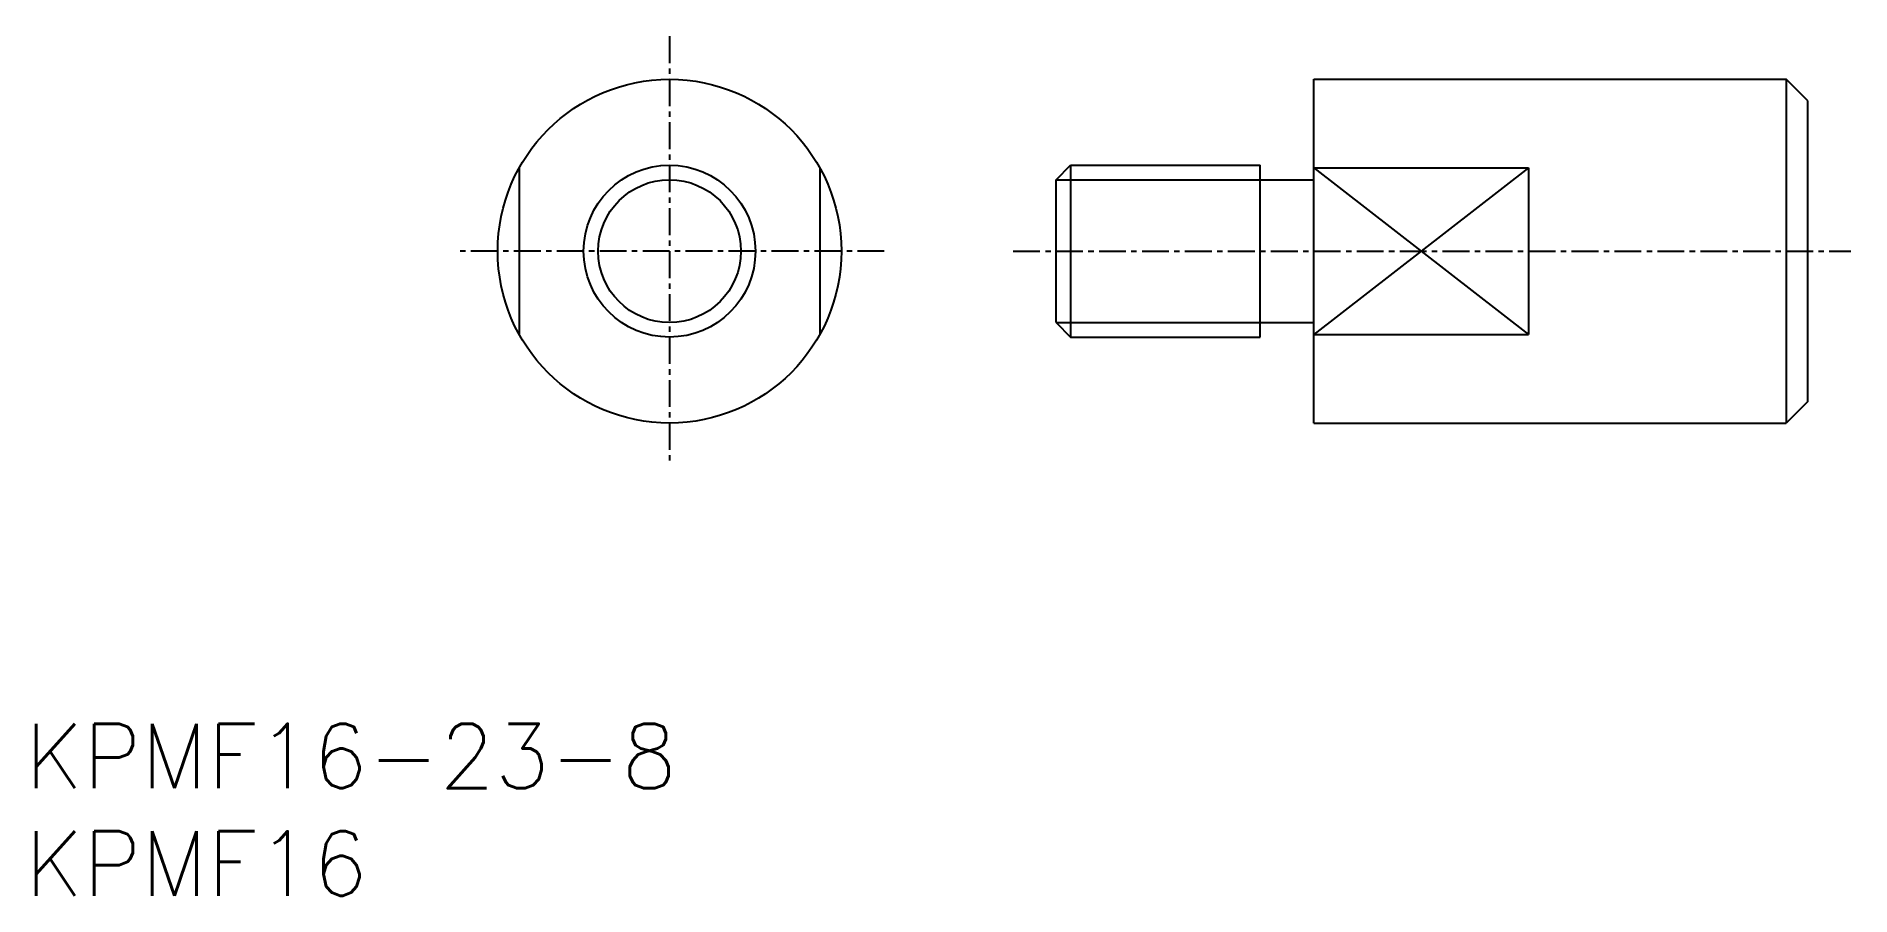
# Model space of a CAD drawing. Extents: x 0.5 to 85, y 0 to 40.
import ezdxf

# ---------------------------------------------------------------- set-up
doc = ezdxf.new("R2010")
doc.units = 0
doc.linetypes.add('CENTER', pattern=[2, 1.25, -0.25, 0.25, -0.25])
doc.layers.get('0').update_dxf_attribs({"linetype": 'CONTINUOUS'})
doc.layers.add('CENTER', color=1, linetype='CENTER')
doc.styles.get("Standard").update_dxf_attribs({"font": 'txt.shx'})

# ---------------------------------------------------------------- blocks, each defined once
blk = doc.blocks.new('*U7')
at = {"color": 7, "linetype": 'CONTINUOUS'}
blk.add_text('KPMF16', height=3, dxfattribs=at).set_placement((0, 0))
blk = doc.blocks.new('*U8')
at = {"color": 7, "linetype": 'CONTINUOUS'}
blk.add_text('KPMF16-23-8', height=3, dxfattribs=at).set_placement((0, 5))

msp = doc.modelspace()

# ---------------------------------------------------------------- linework, layer by layer
at = {"color": 7, "linetype": 'CONTINUOUS'}
for p, q in [((60, 38), (82, 38)), ((60, 22), (60, 38)), ((83, 37), (82, 38)), ((82, 38), (82, 22)), ((83, 23), (83, 37)), ((23, 33.873), (23, 26.127)), ((37, 33.873), (37, 26.127)), ((48, 33.324), (48.677, 34)), ((48.677, 34), (48.677, 26)), ((48.677, 34), (57.5, 34)), ((57.5, 26), (57.5, 34)), ((60, 33.873), (70, 33.873)), ((60, 33.873), (70, 26.127)), ((70, 33.873), (60, 26.127)), ((70, 33.873), (70, 26.127)), ((48, 26.677), (48, 33.324)), ((57.5, 33.324), (60, 33.324)), ((48, 26.677), (48.677, 26)), ((57.5, 26.677), (60, 26.677)), ((48.677, 26), (57.5, 26)), ((60, 26.127), (70, 26.127)), ((83, 23), (82, 22)), ((60, 22), (82, 22))]:
    msp.add_line(p, q, dxfattribs=at)
at = {"color": 3, "linetype": 'CONTINUOUS'}
for p, q in [((48, 33.324), (57.5, 33.324)), ((48, 26.677), (57.5, 26.677))]:
    msp.add_line(p, q, dxfattribs=at)
at = {"color": 7, "linetype": 'CONTINUOUS'}
for radius in [8, 3.324]:
    msp.add_circle((30, 30), radius, dxfattribs=at)
at = {"color": 3, "linetype": 'CONTINUOUS'}
msp.add_circle((30, 30), 4, dxfattribs=at)
at = {"layer": 'CENTER', "color": 1, "linetype": 'CENTER'}
for p, q in [((30, 40), (30, 20)), ((40, 30), (20, 30)), ((46, 30), (85, 30))]:
    msp.add_line(p, q, dxfattribs=at)

# ---------------------------------------------------------------- block references
at = {"color": 7, "linetype": 'CONTINUOUS'}
for name in ['*U8', '*U7']:
    msp.add_blockref(name, (0, 0), dxfattribs=at)

doc.saveas('drawing.dxf')
